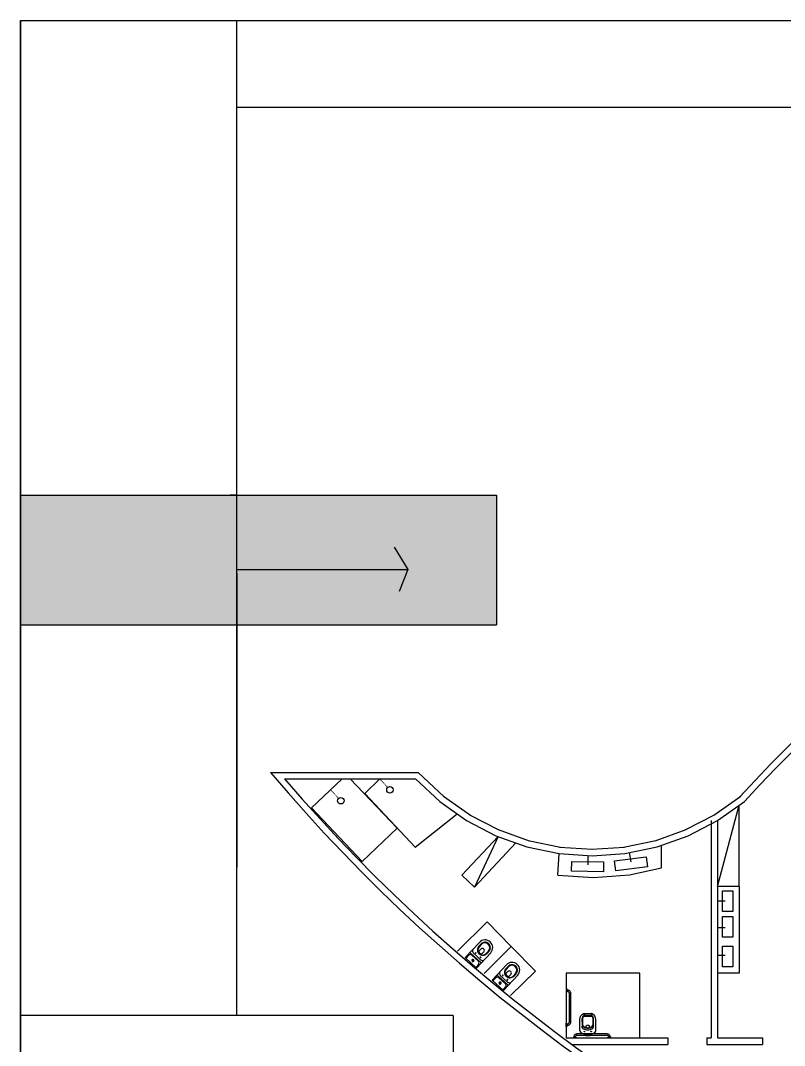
# Model space of a CAD drawing. Header units: inches. Extents: x -55 to 600, y -103 to 167.
# Drawn here: x 261.67 to 279.33, y 143.09 to 166.78 of the extents above; entities that cross this region are included whole.
import ezdxf

# ---------------------------------------------------------------- set-up
doc = ezdxf.new("R2010")
doc.units = ezdxf.units.IN
doc.header["$MEASUREMENT"] = 0
doc.linetypes.add('CONTINU', pattern=[0])
doc.linetypes.add('DA0621PE-XREF-02$0$CONTINU', pattern=[0])
doc.layers.add('A-WCCOZ', color=252, linetype='Continuous')

# ---------------------------------------------------------------- blocks, each defined once
blk = doc.blocks.new('kjhf')
for p, q in [((66.7162618752509, 10.60049499567725), (56.71626187525091, 10.60049499567725)), ((66.7162618752509, 10.60049499567725), (66.7162618752509, 7.100494995677252)), ((60.85042128285961, 7.100494995677252), (56.71626187525089, 7.100494995677252)), ((66.7162618752509, 7.100494995677252), (60.85042128285961, 7.100494995677252))]:
    blk.add_line(p, q)
blk = doc.blocks.new('01Chuv_p')
at = {"const_width": 0.015}
blk.add_lwpolyline([(-0.2699999999999996, 0), (0, 0)], dxfattribs=at)
blk.add_circle((-0.3450000000000006, 0), 0.0750000000000002)
blk = doc.blocks.new('hdd')
at = {"linetype": 'Continuous'}
for p, q in [((76.19080011996162, 55.91986993135675), (76.67241015334206, 55.91986993135675)), ((76.67241015334206, 55.91986993135675), (76.67241015334183, 55.56338406577868)), ((76.67241015334183, 55.56338406577868), (76.19067948281666, 55.5633840657788))]:
    blk.add_line(p, q, dxfattribs=at)
at = {"linetype": 'DA0621PE-XREF-02$0$CONTINU'}
for p, q in [((76.19063619048971, 55.86566959199582), (76.26510208914418, 55.86566959199593)), ((76.19558692498082, 55.85576789129232), (76.26904849122808, 55.85576791017775)), ((76.282238666937, 55.69406661652443), (76.35753635775335, 55.6940526405432)), ((76.28224709717539, 55.78917107786641), (76.35754504362, 55.78917115340847)), ((76.41346480054948, 55.81590258387701), (76.4413632032781, 55.81590258387701)), ((76.42827042115981, 55.82993178418122), (76.42827042115981, 55.80238132773878)), ((76.42827042115981, 55.68090259758186), (76.42827042115981, 55.65335183897162)), ((76.46448645484655, 55.74160244835003), (76.46446582809277, 55.62580501973572)), ((76.46448620186628, 55.85739959771491), (76.46448645484655, 55.74160244835003)), ((76.50903634096788, 55.90006720982718), (76.50900787966405, 55.58312972858381)), ((76.52659810777435, 55.84556640230449), (76.52659810777435, 55.6376363909468)), ((76.57610528632266, 55.89507358383822), (76.66250885357748, 55.89507332180052)), ((76.59950411049236, 55.77743646471914), (76.59950411049236, 55.70693526488333)), ((76.19061390336627, 55.61758457176382), (76.26507982142265, 55.61757127641022)), ((76.19556646987506, 55.62748506365018), (76.26902781205625, 55.6274719571834)), ((76.41346480054948, 55.66738119035973), (76.4413632032781, 55.66738119035973)), ((76.57610503352088, 55.58812920941376), (76.66250896595817, 55.5881291692856))]:
    blk.add_line(p, q, dxfattribs=at)
at = {"linetype": 'Continuous'}
for centre, radius, start, end in [((76.19080011996162, 55.74156667996773), 0.1783032513890493, 90, 179.999204370839), ((76.56114714997453, 55.88865334408491), 0.0533461596226168, 144.184979433058, 167.6455664372488), ((76.19067948281666, 55.74156668002298), 0.1781826142441787, 179.9992038499258, 270), ((76.28225767878062, 55.74160401703421), 0.0475374043115274, 179.9770854457649, 269.9770854457648)]:
    blk.add_arc(centre, radius, start, end, dxfattribs=at)
at = {"linetype": 'DA0621PE-XREF-02$0$CONTINU'}
for centre, radius, start, end in [((76.39029459800189, 55.85287525844434), 0.07432942707842, 3.489679591655498, 64.33225262156687), ((76.19063602533991, 55.74164422891932), 0.1240253630766082, 89.99992370603736, 180.0028374969777), ((76.19063602381833, 55.74160993438932), 0.1240253645981576, 179.9869945131338, 269.9897810536214), ((76.19558689258325, 55.74160434076817), 0.1141635505241584, 89.99998374048825, 179.9837296464586), ((76.1955868945772, 55.7416486103532), 0.1141635485300904, 180.0059474244567, 269.9897493617557), ((76.2822471224897, 55.74164422891932), 0.0475268489470931, 90.00003051754857, 180.0255576150593), ((76.26510212217418, 55.74159663748197), 0.1240253630766712, 269.9896977608591, 0.005802733708915054), ((76.26510212432946, 55.74164422676416), 0.1240253652317797, 359.9838179965187, 90.00001625448311), ((76.26904836814502, 55.74153676301547), 0.1140648076843209, 269.989674491547, 359.5599220923021), ((76.26904853105803, 55.74170329995844), 0.1140646102193717, 0.4297532833494375, 90.00002000697829), ((76.23049378091933, 55.74160283192271), 0.135649684956711, 339.4798551042815, 0.00355862655962435), ((76.23049379222935, 55.74164416641612), 0.1356496773770341, 359.9860997423365, 20.50968134954228), ((76.25934544709547, 55.74160947961719), 0.123768001054299, 359.5607604974263, 0.0001191786053838604), ((76.25934547116604, 55.74162586851208), 0.1237679780347146, 359.9925322847808, 0.4319064051680273), ((76.4282704211597, 55.81590258387701), 0.0074261515917442, 0, 180), ((76.4282704211597, 55.81590258387701), 0.0074261515916305, 180, 0), ((76.4282704211597, 55.66738119035973), 0.0074261515917442, 0, 180), ((76.57610528930807, 55.84556640230449), 0.049507181533727, 90.00000345508917, 180), ((76.59950411058377, 55.74159146308455), 0.0237634221386175, 359.9921952668871, 179.9975405816208), ((76.59950411039311, 55.74158933455636), 0.0237634221346929, 179.9924085058656, 359.9973273426439), ((76.59950411066687, 55.7415945667035), 0.0178226158715444, 359.9867433339718, 180.0084089083535), ((76.59950411049236, 55.74159044304088), 0.0178226155689044, 179.9951522423229, 0), ((76.6625086769037, 55.88517184536364), 0.0099014764383583, 0, 89.99897766136051), ((76.3968269262226, 55.62776132277032), 0.0676671867876646, 287.9397907434487, 358.3433103566858), ((76.4282704211597, 55.66738119035973), 0.0074261515916305, 180, 0), ((76.53167491478085, 55.58424697922806), 0.0226945528704178, 182.8218062849433, 246.8227478888114), ((76.57610528930807, 55.63763639094692), 0.0495071815337269, 180.0000000001303, 269.9997039716991), ((76.6625086769037, 55.59803064571975), 0.009901476438371, 270.0016726395568, 6.578913747513655e-10)]:
    blk.add_arc(centre, radius, start, end, dxfattribs=at)

msp = doc.modelspace()

# ---------------------------------------------------------------- hatches: boundary and pattern name
h = msp.add_hatch(color=4)
h.dxf.hatch_style = 1
h.paths.add_polyline_path([(272.6652797372907, 155.8160549006761), (261.6652797372907, 155.8160549006761), (261.6652797372907, 152.8160549006761), (272.6652797372907, 152.8160549006761)])

# ---------------------------------------------------------------- linework, layer by layer
for p, q in [((261.6652797489713, 166.7831219772412), (261.6652797489713, 122.7831219772412)), ((261.6652797372907, 122.7831220444384), (261.6652797372907, 166.7831220444384)), ((261.6652797372907, 166.7831220444384), (336.6652797372907, 166.7831220444384)), ((266.6652797372907, 143.7831220444384), (266.6652797372907, 166.7831220444384)), ((266.6652797372907, 164.7831220444384), (308.705900362315, 164.7831220444384)), ((272.6652797372907, 164.7831220444384), (329.8652797372907, 164.7831220444384)), ((261.6652797372907, 155.8160549006761), (272.6652797372907, 155.8160549006761)), ((266.6652797372907, 155.8160549006761), (266.5152797372907, 155.8160549006761)), ((272.6652797372907, 155.8160549006761), (272.6652797372907, 152.8160549006761)), ((270.3050216897158, 154.6068313756204), (270.6154367808144, 154.097534313525)), ((266.6652797372907, 154.097534313525), (270.6154367808144, 154.097534313525)), ((266.6652797372908, 154.0030452114651), (266.6652797372908, 151.0030452114651)), ((270.6154367808144, 154.097534313525), (270.4158844035093, 153.5882373658961)), ((266.6652797372907, 153.4060369771048), (266.6652797372907, 147.2176191820045)), ((261.6652797372907, 152.8160549006761), (272.6652797372907, 152.8160549006761)), ((266.6652797372907, 152.8160549006761), (266.6652797372907, 151.0030452114651)), ((267.4432371222268, 149.4042962770445), (270.8587592247322, 149.4042962770445)), ((267.7685972217706, 149.2542962770445), (270.7994391448995, 149.2542962770445)), ((270.7994391448995, 149.2542962770445), (271.35539131302, 148.7330554934724)), ((270.8587592247322, 149.4042962770445), (271.4579862143545, 148.8424825752217)), ((271.4420872614442, 148.8554638776903), (272.0639918714749, 148.414998869183)), ((277.691471195498, 148.414998869183), (278.3133758055287, 148.8554638776903)), ((271.35539131302, 148.7330554934724), (271.9772959230508, 148.2925904849651)), ((277.7781671439221, 148.2925904849651), (278.4000717539528, 148.7330554934724)), ((277.7781671439221, 146.7674130168955), (278.2781671439221, 148.6467163439819)), ((278.2781671439221, 146.7674130168955), (278.2781671439221, 148.6467163439819)), ((272.0464696200912, 148.4256881920744), (272.722682104756, 148.0742462434111)), ((277.0327809622169, 148.0742462434111), (277.7089934468817, 148.4256881920744)), ((271.9772959230508, 148.2925904849651), (272.6535084077156, 147.9411485363017)), ((272.7038646422484, 148.0824434394075), (273.421723571412, 147.8266049639648)), ((276.3337394955608, 147.8266049639648), (277.0515984247245, 148.0824434394075)), ((277.1019546592573, 147.9411485363017), (277.7781671439221, 148.2925904849651)), ((277.6281671439221, 148.2925904849651), (277.6281671439221, 143.2674130168955)), ((277.7781671439221, 148.2925904849651), (277.7781671439221, 143.2674130168955)), ((272.7045587541652, 147.9229546512975), (271.8681269414571, 147.0258543903444)), ((272.7045587541652, 147.9229546512975), (272.1606891956332, 146.7530773249019)), ((272.6535084077156, 147.9411485363017), (273.3713673368792, 147.685310060859)), ((273.4019632367158, 147.8321565484343), (274.1480273905181, 147.6767118762581)), ((275.6074356764548, 147.6767118762581), (276.3534998302571, 147.8321565484343)), ((276.3840957300936, 147.685310060859), (277.1019546592573, 147.9411485363017)), ((273.1150493013279, 147.7766595068014), (272.1606891956332, 146.7530773249019)), ((273.3713673368792, 147.685310060859), (274.1174314906816, 147.5298653886828)), ((274.1276941769459, 147.6795139011065), (274.8879942197507, 147.6273735845769)), ((274.8674688472222, 147.6273735845769), (275.627768890027, 147.6795139011065)), ((275.6380315762913, 147.5298653886828), (276.3840957300936, 147.685310060859)), ((276.4860820628821, 147.1958217689414), (276.4860820628821, 147.7216570739511)), ((274.0832225364676, 147.031037013937), (274.1174314906816, 147.5298653886828)), ((274.1174314906816, 147.5298653886828), (274.8777315334864, 147.4777250721531)), ((274.7776679427301, 147.4845872936465), (274.7776679427301, 147.269449707774)), ((274.8777315334864, 147.4777250721531), (275.6380315762913, 147.5298653886828)), ((275.73763258671, 147.5510509182542), (275.7751256776925, 147.3392055761208)), ((271.8681269414571, 147.0258543903444), (272.1606891956332, 146.7530773249019)), ((278.2781671439221, 146.7674130168955), (277.7781671439221, 146.7674130168955)), ((278.2781671439221, 146.7674130168955), (278.2781671439221, 144.7674130168955)), ((277.9553291641765, 146.4290067696812), (277.7781671439221, 146.4290067696812)), ((277.9553291641765, 145.8125600657818), (277.7781671439221, 145.8125600657818)), ((277.9553291641765, 145.1698162326718), (277.7781671439221, 145.1698162326718)), ((278.2781671439221, 144.7674130168955), (277.7781671439221, 144.7674130168955)), ((274.684778430399, 143.834864551119), (274.8730182034893, 143.8348729574602)), ((274.8730182034893, 143.8348729574602), (274.8632455226631, 143.8348729574602)), ((274.8632455873009, 143.8248849589757), (274.8632455767046, 143.7892622538614)), ((274.2788528690072, 143.2674130168955), (276.6282399629843, 143.2674130168955)), ((274.4158963564331, 143.1174130168956), (276.6282399629843, 143.1174130168955)), ((276.6282399629843, 143.2674130168955), (276.6282399629843, 143.1174130168955)), ((277.5281671439221, 143.2674130168955), (277.6281671439221, 143.2674130168955)), ((277.5281671439221, 143.2674130168955), (277.5281671439221, 143.1174130168956)), ((277.5281671439221, 143.1174130168956), (278.8214280153817, 143.1174130168956)), ((277.7781671439221, 143.2674130168955), (278.8214280153817, 143.2674130168955)), ((278.8214280153817, 143.2674130168955), (278.8214280153817, 143.1174130168956))]:
    msp.add_line(p, q)
for points in [[(267.4432371222268, 149.4042962770445, 0.2521280876700907), (302.5592161514423, 135.6180028520136), (306.9935622036851, 137.032378052398)], [(267.4432371222268, 149.4042962770445, 0.2521280876700907), (302.5592161514423, 135.6180028520136), (306.9935622036851, 137.032378052398)], [(267.7685972217706, 149.2542962770445, 0.2498554827645688), (302.5271856263583, 135.7652317661428), (306.9479807942531, 137.1752847881181)], [(274.8632455873009, 143.8248849589757, -0.4079057604734805), (274.8730180253089, 143.8348706341724, -0.131536897177998), (274.8780357633178, 143.8336427731568, -0.273863195477406), (274.9588012419623, 143.6972462351162), (274.9588013267334, 143.4475240072491, -0.3194189620843165), (274.9014498506968, 143.3669088926083, -0.0747134132885571), (274.8287425788291, 143.3533069077232, -0.0178987718578521), (274.7288596714662, 143.3533069074395, -0.0747134432599781), (274.6561525202768, 143.3669088950549, -0.3194189620823229), (274.5988010512884, 143.4475240147088), (274.5988011360595, 143.6972462487149, -0.2738631783919903), (274.6795664792791, 143.8336427732714, -0.1364878735189311), (274.684778430399, 143.834864551119, -0.4022441030405851), (274.6943566550871, 143.8248849581026), (274.6943566656834, 143.7892622533957, -0.3377269654973658), (274.6904356050292, 143.7841193024626)], [(274.6454600794967, 143.5916986450805, 0.305538214490074), (274.7006714718549, 143.5090904788824, 0.0974481896699263), (274.7788011799959, 143.4937172920502, 0.09744821975722501), (274.8569309122332, 143.5090904813672, 0.3055381992825814), (274.9121424341671, 143.5916986429613)], [(274.7388011768552, 143.3227377292199, -0.4142135751747034), (274.7299122857402, 143.3316266215), (274.7299122857402, 143.3534949811067)], [(274.8188012003892, 143.3227377292199, 0.4142135751770448), (274.8276900922816, 143.3316266207233), (274.827689956648, 143.3534949811067)]]:
    msp.add_lwpolyline(points, format="xyb")
for points in [[(269.1038007813427, 149.2542962770445), (268.3940454990405, 148.5880266479909), (269.5627921053274, 147.3429990475836)], [(269.5627921053274, 147.3429990475836), (270.3737051240227, 148.1184983154125), (269.284018183335, 149.2542962770445)], [(269.9695501438209, 149.2542962770445), (269.9695501438209, 149.2542962770445), (269.626759327425, 148.9141952849437), (270.7955059337119, 147.6691676845364)], [(270.7863679740491, 147.6789020546132), (271.7633220665094, 148.4441378364747)], [(274.0832225364676, 147.031037013937), (274.9119404877005, 146.9788966974073), (275.7400179090797, 147.0403770967652), (276.4860820628821, 147.1958217689414)], [(271.7704664870817, 145.2714799165985), (272.4504668392307, 145.9537526351242), (273.0087230728438, 145.3807343303276), (272.3805269419032, 144.7558453145772)], [(272.3805269419032, 144.7558453145772), (273.0087230728438, 145.3807343303276), (273.566979306457, 144.8077160255309), (272.9939610016603, 144.2494597919177)], [(274.2788528690072, 144.7674130168955), (274.2788528690072, 143.2674130168955), (275.9788528690071, 143.2674130168955), (275.9788528690071, 144.7674130168955), (274.2788528690072, 144.7674130168955)]]:
    msp.add_lwpolyline(points)
for points in [[(275.3992001877652, 147.3581050756449), (276.1297543395707, 147.4509625870723), (276.1585022877901, 147.2247888225087), (275.4279481359845, 147.1319313110812)], [(274.4094982668576, 147.3476441676616), (275.1458376186026, 147.3359717548625), (275.1422239322827, 147.108006938334), (274.4058845805378, 147.119679351133)], [(277.8908341865329, 146.670728830853), (278.1324388734789, 146.670728830853), (278.1324388734789, 146.1872847085094), (277.8908341865329, 146.1872847085094)], [(277.8908341865329, 146.0765233533442), (278.1324388734789, 146.0765233533442), (278.1324388734789, 145.5930792310006), (277.8908341865329, 145.5930792310006)], [(277.8908341865329, 145.3915364668619), (278.1324388734789, 145.3915364668619), (278.1324388734789, 144.9080923445183), (277.8908341865329, 144.9080923445183)]]:
    msp.add_lwpolyline(points, close=True)
at = {"linetype": 'CONTINU'}
for points in [[(274.2788528690072, 144.4064077506776), (274.2788528690072, 144.3251769973377)], [(274.2900220837118, 144.4064077506776), (274.2788528690072, 144.4064077506776)], [(274.2920528506086, 144.3673154403037), (274.2788528690072, 144.3673154403037)], [(274.2920528506086, 144.3657923740076), (274.2788528690072, 144.3657923740076)], [(274.2900220675727, 144.3251770489828), (274.2788528690072, 144.3251769973377)], [(274.2818803916024, 144.3673154919489), (274.2818803916024, 144.3657923481851)], [(274.2900220837118, 144.4064077506776), (274.2910374752297, 144.4061356841744)], [(274.2910375140408, 144.3254490768321), (274.2900220675727, 144.3251770489828)], [(274.2910374752297, 144.4061356841744), (274.2917807937888, 144.4053923301093)], [(274.2917807776497, 144.3261923920834), (274.2910375140408, 144.3254490768321)], [(274.2917807937888, 144.4053923301093), (274.2920528506086, 144.4043769870086)], [(274.2920528667477, 144.3272077868292), (274.2917807776497, 144.3261923920834)], [(274.2920528506086, 144.4043769870086), (274.2920528506086, 144.3673154403037)], [(274.2979234646124, 144.3858349679309), (274.2920528506086, 144.3858349679309)], [(274.2920528506086, 144.3657923740076), (274.2920528667477, 144.3272077868292)], [(274.2979234646124, 144.346031891564), (274.2920528506086, 144.346031891564)], [(274.2979234646124, 144.3858349679309), (274.2979234646124, 144.346031891564)], [(274.2979234646124, 144.3858349679309), (274.2989484427561, 144.3855577369154)], [(274.2989485705968, 144.3463092407403), (274.2979234646124, 144.346031891564)], [(274.2989484427561, 144.3855577369154), (274.2996769811268, 144.3848291533552)], [(274.2996770015834, 144.3470376943185), (274.2989485705968, 144.3463092407403)], [(274.2996769811268, 144.3848291533552), (274.2999542282813, 144.3838042042619)], [(274.2999542282813, 144.348062655233), (274.2996770015834, 144.3470376943185)], [(274.2999542282813, 144.3838042042619), (274.2999542282813, 144.348062655233)], [(274.2999542282813, 144.3824548724885), (274.3145085596345, 144.3819560060995)], [(274.3091727889709, 144.349494774469), (274.2999542282813, 144.3494722055507)], [(274.3091727889709, 144.349494774469), (274.3186194661648, 144.3472525498476)], [(274.3145085596345, 144.3819560060995), (274.3289489876709, 144.3785025484293)], [(274.3186194661648, 144.3472525498476), (274.3276760128786, 144.3425180349234)], [(274.3276760128786, 144.3425180349234), (274.3354284427913, 144.3355290554838)], [(274.3289489876709, 144.3785025484293), (274.3427544453865, 144.371992474207)], [(274.3354284427913, 144.3355290554838), (274.341075565757, 144.3270607015215)], [(274.341075565757, 144.3270607015215), (274.3443411707512, 144.3179913274506)], [(274.3427544453865, 144.371992474207), (274.3551359760735, 144.3625706738229)], [(274.3443411707512, 144.3179913274506), (274.3453926848043, 144.3088180563053)], [(274.3453926848043, 144.3088180563053), (274.3453926848043, 143.6251488806573)], [(274.3551359760735, 144.3625706738229), (274.3652767152913, 144.3507842240552)], [(274.3652767152913, 144.3507842240552), (274.3726084827732, 144.3374300607835)], [(274.3726084827732, 144.3374300607835), (274.3769576217962, 144.3232735905398)], [(274.3769576217962, 144.3232735905398), (274.3783926848042, 144.3088180563053)], [(274.3783926848042, 144.3088180563053), (274.3783926848042, 143.6251488806573)], [(274.2788528690072, 143.5275591862849), (274.2788528690072, 143.6087899396249)], [(274.2900220675726, 143.6087898879798), (274.2788528690072, 143.6087899396249)], [(274.2920528506086, 143.5681745629549), (274.2788528690072, 143.5681745629549)], [(274.2920528506086, 143.5666514966588), (274.2788528690072, 143.5666514966588)], [(274.2818803916024, 143.5666514450137), (274.2818803916024, 143.5681745887775)], [(274.2910375140408, 143.6085178601304), (274.2900220675726, 143.6087898879798)], [(274.2917807776496, 143.6077745448791), (274.2910375140408, 143.6085178601304)], [(274.2920528667477, 143.6067591501333), (274.2917807776496, 143.6077745448791)], [(274.2920528506086, 143.5681745629549), (274.2920528667477, 143.6067591501333)], [(274.2979234646124, 143.5879350453986), (274.2920528506086, 143.5879350453986)], [(274.2920528506086, 143.5295899241314), (274.2920528506086, 143.5666514966588)], [(274.2979234646124, 143.5879350453986), (274.2979234646124, 143.5481319690317)], [(274.2979234646124, 143.5879350453986), (274.2989484363005, 143.5876578143831)], [(274.2989484363005, 143.5876578143831), (274.2996769811268, 143.5869292824681)], [(274.2996769811268, 143.5869292824681), (274.2999542444204, 143.5859042300845)], [(274.2999542444204, 143.5859042300845), (274.2999542282813, 143.5501627327007)], [(274.3091727889709, 143.5844721624936), (274.2999542282813, 143.5844947314119)], [(274.3354284492469, 143.5984378814788), (274.3276760257898, 143.5914489020392)], [(274.341075565757, 143.6069062354411), (274.3354284492469, 143.5984378814788)], [(274.3443411707512, 143.615975609512), (274.341075565757, 143.6069062354411)], [(274.3551359696179, 143.5713962631397), (274.3427544518421, 143.5619744627556)], [(274.3453926848043, 143.6251488806573), (274.3443411707512, 143.615975609512)], [(274.3652767152913, 143.5831827129073), (274.3551359696179, 143.5713962631397)], [(274.3726084827732, 143.5965368503565), (274.3652767152913, 143.5831827129073)], [(274.3769576217962, 143.6106933464227), (274.3726084827732, 143.5965368503565)], [(274.3783926848042, 143.6251488806573), (274.3769576217962, 143.6106933464227)], [(274.2900220837118, 143.5275591862849), (274.2788528690072, 143.5275591862849)], [(274.2900220837118, 143.5275591862849), (274.2910374655463, 143.5278312527882)], [(274.2910374655463, 143.5278312527882), (274.2917807937888, 143.5285746068533)], [(274.2917807937888, 143.5285746068533), (274.2920528506086, 143.5295899241314)], [(274.2979234646124, 143.5481319690317), (274.2920528506086, 143.5481319690317)], [(274.29894843989, 143.5484092036369), (274.2979234646124, 143.5481319690317)], [(274.2996769811268, 143.5491378094299), (274.29894843989, 143.5484092036369)], [(274.2999542282813, 143.5501627327007), (274.2996769811268, 143.5491378094299)], [(274.3107284497947, 143.5518813016066), (274.2999542282813, 143.5515120131609)], [(274.3289489876708, 143.5554643885333), (274.3192950037289, 143.5531555417043)], [(274.3427544518421, 143.5619744627556), (274.3289489876708, 143.5554643885333)], [(274.4668525589, 143.3175091355592), (274.4733626331222, 143.3313145932749)], [(274.4733626331222, 143.3313145932749), (274.4827844335064, 143.3436961239619)], [(274.4827844335064, 143.3436961239619), (274.494570883274, 143.3538368631797)], [(274.494570883274, 143.3538368631797), (274.5079250465458, 143.3611686306616)], [(274.5079250465458, 143.3611686306616), (274.5220815167895, 143.3655177696846)], [(274.5098260518454, 143.3239885906797), (274.5182944058078, 143.3296357136454)], [(274.5182944058078, 143.3296357136454), (274.5273637798787, 143.3329013186396)], [(274.5220815167895, 143.3655177696846), (274.536537051024, 143.3669528326926)], [(274.5273637798787, 143.3329013186396), (274.536537051024, 143.3339528326927)], [(274.536537051024, 143.3669528326926), (275.220206226672, 143.3669528326926)], [(274.536537051024, 143.3339528326927), (275.220206226672, 143.3339528326927)], [(275.220206226672, 143.3669528326926), (275.2346617609065, 143.3655177696846)], [(275.220206226672, 143.3339528326927), (275.2293794978173, 143.3329013186396)], [(275.2293794978173, 143.3329013186396), (275.2384488718882, 143.3296357136454)], [(275.2346617609065, 143.3655177696846), (275.2488182569728, 143.3611686306616)], [(275.2384488718882, 143.3296357136454), (275.2469172258505, 143.3239885971353)], [(275.2488182569728, 143.3611686306616), (275.262172394422, 143.3538368631797)], [(275.262172394422, 143.3538368631797), (275.2739588441896, 143.3436961175063)], [(275.2739588441896, 143.3436961175063), (275.2833806445737, 143.3313145997305)], [(275.2833806445737, 143.3313145997305), (275.289890718796, 143.3175091355592)], [(274.4389473566516, 143.2785822316002), (274.4392194231549, 143.2795976231181)], [(274.4389473566516, 143.2785822316002), (274.4389473566516, 143.2674130168955)], [(274.4389473566516, 143.2674130168955), (274.5201781099916, 143.2674130168955)], [(274.4392194231549, 143.2795976231181), (274.43996277722, 143.2803409416772)], [(274.43996277722, 143.2803409416772), (274.4409781203206, 143.280612998497)], [(274.4409781203206, 143.280612998497), (274.4780396670255, 143.280612998497)], [(274.4595201393984, 143.2864836125007), (274.4597973704139, 143.2875085906445)], [(274.4595201393984, 143.2864836125007), (274.4993232157653, 143.2864836125007)], [(274.4595201393984, 143.2864836125007), (274.4595201393984, 143.280612998497)], [(274.4597973704139, 143.2875085906445), (274.460525953974, 143.2882371290152)], [(274.460525953974, 143.2882371290152), (274.4615509030674, 143.2885143761697)], [(274.4615509030674, 143.2885143761697), (274.4972924520963, 143.2885143761697)], [(274.4629002348408, 143.2885143761697), (274.4633991012297, 143.3030687075229)], [(274.4633991012297, 143.3030687075229), (274.4668525589, 143.3175091355592)], [(274.4780396153804, 143.2704405394908), (274.4795627591442, 143.2704405394908)], [(274.4780396670255, 143.280612998497), (274.4780396670255, 143.2674130168955)], [(274.4795627333216, 143.280612998497), (274.5181473205, 143.2806130146361)], [(274.4795627333216, 143.280612998497), (274.4795627333216, 143.2674130168955)], [(274.4958603328603, 143.2977329368593), (274.4981025574817, 143.3071796140532)], [(274.4958603328603, 143.2977329368593), (274.4958829017786, 143.2885143761697)], [(274.4972924520963, 143.2885143761697), (274.4983174130108, 143.2882371494718)], [(274.4981025574817, 143.3071796140532), (274.5028370724059, 143.3162361607669)], [(274.4983174130108, 143.2882371494718), (274.4990458665889, 143.2875087184852)], [(274.4990458665889, 143.2875087184852), (274.4993232157653, 143.2864836125007)], [(274.4993232157653, 143.2864836125007), (274.4993232157653, 143.280612998497)], [(274.5028370724059, 143.3162361607669), (274.5098260518454, 143.3239885906797)], [(274.5181473205, 143.2806130146361), (274.5191627152458, 143.2803409255381)], [(274.5191627152458, 143.2803409255381), (274.5199060304971, 143.2795976619292)], [(274.5199060304971, 143.2795976619292), (274.5201780583465, 143.2785822154611)], [(274.5201780583465, 143.2785822154611), (274.5201781099916, 143.2674130168955)], [(275.2368372471988, 143.2795976619292), (275.2365652193495, 143.2785822154611)], [(275.2365652193495, 143.2785822154611), (275.2365651677044, 143.2674130168955)], [(275.3177959210443, 143.2674130168955), (275.2365651677044, 143.2674130168955)], [(275.2375805624501, 143.2803409255381), (275.2368372471988, 143.2795976619292)], [(275.2385959571959, 143.2806130146361), (275.2375805624501, 143.2803409255381)], [(275.2771805443743, 143.280612998497), (275.2385959571959, 143.2806130146361)], [(275.2469172258505, 143.3239885971353), (275.2539062052901, 143.3162361736782)], [(275.2574200619306, 143.2864836125007), (275.2576972929461, 143.2875085841889)], [(275.2574200619306, 143.2864836125007), (275.2972231382976, 143.2864836125007)], [(275.2574200619306, 143.2864836125007), (275.2574200619306, 143.280612998497)], [(275.2576972929461, 143.2875085841889), (275.2584258248611, 143.2882371290152)], [(275.2584258248611, 143.2882371290152), (275.2594508772448, 143.2885143923088)], [(275.2594508772448, 143.2885143923088), (275.2951923746285, 143.2885143761697)], [(275.2608829448357, 143.2977329368593), (275.2608603759173, 143.2885143761697)], [(275.2771805443743, 143.280612998497), (275.2771805443743, 143.2674130168955)], [(275.2787036623156, 143.2704405394908), (275.2771805185517, 143.2704405394908)], [(275.3157651831979, 143.280612998497), (275.2787036106704, 143.280612998497)], [(275.2787036106704, 143.280612998497), (275.2787036106704, 143.2674130168955)], [(275.289890718796, 143.3175091355592), (275.292199565625, 143.3078551516173)], [(275.2934738057227, 143.2992885976831), (275.2938430941683, 143.2885143761697)], [(275.2951923746285, 143.2885143761697), (275.2962172978994, 143.2882371290152)], [(275.2962172978994, 143.2882371290152), (275.2969459036923, 143.2875085877784)], [(275.2969459036923, 143.2875085877784), (275.2972231382976, 143.2864836125007)], [(275.2972231382976, 143.2864836125007), (275.2972231382976, 143.280612998497)], [(275.316780500476, 143.2803409416772), (275.3157651831979, 143.280612998497)], [(275.317523854541, 143.2795976134347), (275.316780500476, 143.2803409416772)], [(275.3177959210443, 143.2785822316002), (275.317523854541, 143.2795976134347)], [(275.3177959210443, 143.2785822316002), (275.3177959210443, 143.2674130168955)]]:
    msp.add_lwpolyline(points, dxfattribs=at)
at = {"linetype": 'Continuous'}
for points in [[(274.3149831847623, 143.5853699871188), (274.3091727889709, 143.5844721624936)], [(274.3212150983569, 143.5877338101803), (274.3149831847623, 143.5853699871188)], [(274.3276760257898, 143.5914489020392), (274.3212150983569, 143.5877338101803)], [(274.3107284497947, 143.5518813016066), (274.3192950037289, 143.5531555417043)], [(275.2539062052901, 143.3162361736782), (275.2576212971489, 143.3097752462453)], [(275.2576212971489, 143.3097752462453), (275.2599851202104, 143.3035433326507)], [(275.2599851202104, 143.3035433326507), (275.2608829448357, 143.2977329368593)], [(275.2934738057227, 143.2992885976831), (275.292199565625, 143.3078551516173)]]:
    msp.add_lwpolyline(points, dxfattribs=at)
for points in [[(274.8819544496286, 143.4783257666125, 0.2959563080921664), (274.9127750012063, 143.5275211973342, -0.0080034057414065), (274.9128077276758, 143.6998157307328, 0.2196694462013069), (274.87816077574, 143.7781838520853, 0.1825003297071621), (274.859817516343, 143.7851098334006), (274.6977847267066, 143.7851098334006, 0.1825003912945525), (274.6794414621789, 143.778183848149, 0.2196695008087377), (274.644794514623, 143.6998157362407, -0.0080034085964055), (274.6448277880501, 143.5275214132774, 0.2959562259812118), (274.6756479241659, 143.4783257685788, 0.1093424138509949), (274.7788011783249, 143.4554950653649, 0.1093424138528285)], [(274.8170234496039, 143.5036256729902, 0.0429943915564239), (274.8500352313448, 143.513054961971, 0.3122724263517577), (274.9032578419054, 143.5906377204222, -0.0050697164944204), (274.9039200266662, 143.6999590318531, 0.107996365288909), (274.8960433355657, 143.7390270127537, 0.2975084788790293), (274.862019936808, 143.7612373809546), (274.6955824420996, 143.7612373809546, 0.2975085437558666), (274.6615593303094, 143.7390273210506, 0.1079962973909516), (274.6536823534381, 143.6999589032924, -0.0050697194658292), (274.6543448008291, 143.59063800427, 0.3122724416162104), (274.707567178211, 143.5130552879994, 0.091293816180434), (274.7788011802678, 143.4999395228854, 0.0481106145781384)], [(274.7005789166509, 143.4066351061186, -1), (274.7005789166509, 143.4217462220998, -1)], [(274.8570234613709, 143.4066351061186, -1), (274.8570234613709, 143.4217462220998, -1)]]:
    msp.add_lwpolyline(points, format="xyb", close=True)
at = {"ltscale": 0.1575523376464844}
msp.add_lwpolyline([(274.7405789284179, 143.5036257761397), (274.7405789538492, 143.5316350921906, -0.9999999562885792), (274.8170234241726, 143.5316350888491)], format="xyb", dxfattribs=at)
at = {"ltscale": 0.3099998474121094}
msp.add_lwpolyline([(274.6862097253539, 143.3578689033868, 0.3789088516317021), (274.7259123099415, 143.3227377292199), (274.8316900645831, 143.3227377292199, 0.3789088899750959), (274.8713926528952, 143.3578689052404)], format="xyb", dxfattribs=at)
at = {"ltscale": 0.1633399963378906}
msp.add_lwpolyline([(274.8170234496039, 143.5036256729902), (274.8170234496039, 143.5326640062533)], dxfattribs=at)
for centre, radius, start, end in [((310.4537343066941, 119.1488938744605), 43.76948992990192, 93.71099769867573, 137.2943111478824), ((310.4537343066941, 119.1488938744605), 43.61948992990192, 93.71099769867573, 137.2943111478824), ((274.8685789118186, 143.7892622533957), 0.0053333351141873, 179.9999949911668, 254.644851147195)]:
    msp.add_arc(centre, radius, start, end)

# ---------------------------------------------------------------- block references
at = {"rotation": 227.2047240668316}
for p in [(283.2633783489781, 239.1328825817547), (283.8880795932058, 238.6138563163785)]:
    msp.add_blockref('hdd', p, dxfattribs=at)
msp.add_blockref('kjhf', (204.9490178620399, 133.1826270487612))
at = {"layer": 'A-WCCOZ', "rotation": 133.189919794923}
for p in [(269.9695501438209, 149.2542962770445), (268.8349188497413, 149.001888342515)]:
    msp.add_blockref('01Chuv_p', p, dxfattribs=at)

doc.saveas('drawing.dxf')
